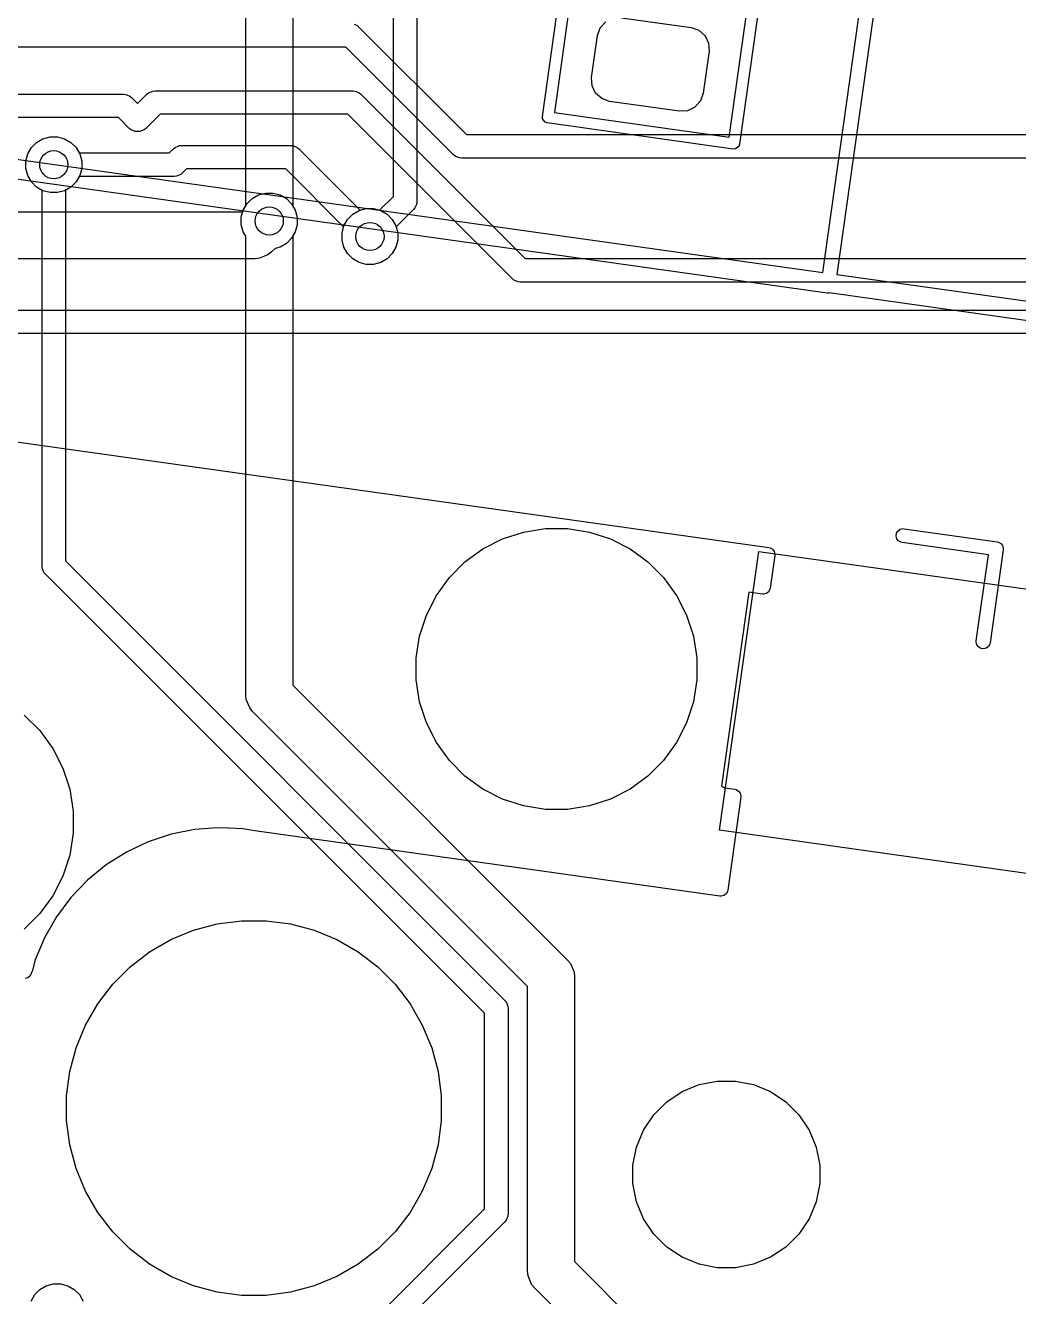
# Model space of a CAD drawing. Header units: millimetres. Extents: x 14 to 286, y -133 to -45.
# Drawn here: x 129.12 to 139.69, y -104.76 to -91.22 of the extents above; entities that cross this region are included whole.
import ezdxf

# ---------------------------------------------------------------- set-up
doc = ezdxf.new("R2010")
doc.units = ezdxf.units.MM
for name, color, linetype, true_color in [('B.Cu', 153, 'CONTINUOUS', 0x4d7fc4), ('B.Mask', 4, 'CONTINUOUS', 0x02ffee), ('B.Paste', 132, 'CONTINUOUS', 0x00c2c2), ('B.Silkscreen', 31, 'CONTINUOUS', 0xe8b2a7), ('F.Cu', 13, 'CONTINUOUS', 0xc83434), ('F.Mask', 201, 'CONTINUOUS', 0xd864ff), ('F.Paste', 253, 'CONTINUOUS', 0xb4a09a), ('F.Silkscreen', 41, 'CONTINUOUS', 0xf2eda1), ('User.Drawings', 9, 'CONTINUOUS', 0xc2c2c2)]:
    doc.layers.add(name, color=color, linetype=linetype, true_color=true_color)

msp = doc.modelspace()

# ---------------------------------------------------------------- linework, layer by layer
at = {"layer": 'B.Cu', "linetype": 'CONTINUOUS'}
for p, q in [((131.4617, -93.139946), (131.4617, -88.9013)), ((133.0346, -93.039923), (133.0346, -88.880977)), ((133.2846, -88.880977), (133.2846, -93.0917)), ((131.9617, -89.004854), (131.9617, -93.139946)), ((129.179094, -92.519472), (129.234472, -92.464094)), ((129.234472, -92.464094), (129.302295, -92.424936)), ((129.302295, -92.424936), (129.377942, -92.404667)), ((129.377942, -92.404667), (129.456258, -92.404667)), ((129.456258, -92.404667), (129.531905, -92.424936)), ((129.531905, -92.424936), (129.599728, -92.464094)), ((129.599728, -92.464094), (129.655106, -92.519472)), ((129.119667, -92.662942), (129.139936, -92.587295)), ((129.139936, -92.587295), (129.179094, -92.519472)), ((129.655106, -92.519472), (129.694264, -92.587295)), ((129.694264, -92.587295), (129.714533, -92.662942)), ((129.119667, -92.741258), (129.119667, -92.662942)), ((129.139936, -92.816905), (129.119667, -92.741258)), ((129.714533, -92.741258), (129.694264, -92.816905)), ((129.714533, -92.662942), (129.714533, -92.741258)), ((129.179094, -92.884728), (129.139936, -92.816905)), ((129.694264, -92.816905), (129.655106, -92.884728)), ((129.234472, -92.940106), (129.179094, -92.884728)), ((129.2921, -92.973377), (129.234472, -92.940106)), ((129.2921, -96.9746), (129.2921, -92.973377)), ((129.599728, -92.940106), (129.5421, -92.973377)), ((129.5421, -92.973377), (129.5421, -96.922823)), ((129.655106, -92.884728), (129.599728, -92.940106)), ((131.434536, -93.186995), (131.4617, -93.139946)), ((131.9617, -93.139946), (131.988864, -93.186995)), ((132.887734, -93.186789), (133.0346, -93.039923)), ((133.278496, -93.125023), (133.263534, -93.161146)), ((133.282198, -93.116087), (133.278496, -93.125023)), ((133.2846, -93.0917), (133.282198, -93.116086)), ((133.282198, -93.116086), (133.282198, -93.116087)), ((131.414267, -93.262642), (131.434536, -93.186995)), ((131.414267, -93.340958), (131.414267, -93.262642)), ((131.988864, -93.186995), (132.009133, -93.262642)), ((132.009133, -93.262642), (132.009133, -93.340958)), ((132.507136, -93.352195), (132.546294, -93.284372)), ((132.546294, -93.284372), (132.601672, -93.228994)), ((132.601672, -93.228994), (132.669495, -93.189836)), ((132.669495, -93.189836), (132.745142, -93.169567)), ((132.745142, -93.169567), (132.823458, -93.169567)), ((132.823458, -93.169567), (132.887734, -93.186789)), ((133.247988, -93.180089), (133.06451, -93.363565)), ((133.263533, -93.161147), (133.247988, -93.180089)), ((133.263534, -93.161146), (133.263533, -93.161147)), ((131.434536, -93.416605), (131.414267, -93.340958)), ((131.4617, -93.463653), (131.434536, -93.416605)), ((131.988864, -93.416605), (131.9617, -93.463653)), ((132.009133, -93.340958), (131.988864, -93.416605)), ((132.486867, -93.427842), (132.507136, -93.352195)), ((133.06451, -93.363565), (133.081733, -93.427842)), ((131.4617, -98.3491), (131.4617, -93.463653)), ((131.9617, -93.463653), (131.9617, -98.245546)), ((132.486867, -93.506158), (132.486867, -93.427842)), ((132.507136, -93.581805), (132.486867, -93.506158)), ((133.081733, -93.506158), (133.061464, -93.581805)), ((133.081733, -93.427842), (133.081733, -93.506158)), ((132.546294, -93.649628), (132.507136, -93.581805)), ((132.601672, -93.705006), (132.546294, -93.649628)), ((133.022306, -93.649628), (132.966928, -93.705006)), ((133.061464, -93.581805), (133.022306, -93.649628)), ((132.669495, -93.744164), (132.601672, -93.705006)), ((132.745142, -93.764433), (132.669495, -93.744164)), ((132.823458, -93.764433), (132.745142, -93.764433)), ((132.899105, -93.744164), (132.823458, -93.764433)), ((132.966928, -93.705006), (132.899105, -93.744164)), ((129.5421, -96.922823), (134.218289, -101.599012)), ((136.508413, -99.791508), (136.925932, -96.820704)), ((136.925932, -96.820704), (140.193817, -97.279976)), ((129.294502, -96.998986), (129.2921, -96.9746)), ((129.294502, -96.998987), (129.294502, -96.998986)), ((129.299968, -97.012184), (129.294502, -96.998987)), ((129.313166, -97.044046), (129.299968, -97.012184)), ((129.313171, -97.044051), (129.313166, -97.044046)), ((129.328712, -97.062988), (129.313171, -97.044051)), ((134.0049, -101.739176), (129.328712, -97.062988)), ((131.9617, -98.245546), (134.889677, -101.173523)), ((131.466504, -98.397873), (131.4617, -98.3491)), ((131.503833, -98.487993), (131.466504, -98.397873)), ((131.503837, -98.487997), (131.503833, -98.487993)), ((131.534923, -98.525877), (131.503837, -98.487997)), ((134.4629, -101.453854), (131.534923, -98.525877)), ((139.776298, -100.25078), (136.508413, -99.791508)), ((134.889677, -101.173523), (134.920768, -101.211408)), ((134.920768, -101.211408), (134.958097, -101.301528)), ((134.958097, -101.301528), (134.958097, -101.301537)), ((134.958097, -101.301537), (134.9629, -101.3503)), ((134.9629, -101.3503), (134.9629, -104.385146)), ((134.4629, -104.4887), (134.4629, -101.453854)), ((134.218289, -101.599012), (134.233834, -101.617954)), ((134.233834, -101.617954), (134.252498, -101.663014)), ((134.252498, -101.663014), (134.2549, -101.6874)), ((134.0049, -103.824223), (134.0049, -101.739176)), ((134.2549, -101.6874), (134.2549, -103.876)), ((132.627424, -105.2017), (134.0049, -103.824223)), ((134.218289, -103.964388), (132.767588, -105.415088)), ((134.233834, -103.945446), (134.218289, -103.964388)), ((134.252498, -103.900386), (134.233834, -103.945446)), ((134.2549, -103.876), (134.252498, -103.900386)), ((134.9629, -104.385146), (137.490128, -106.912375)), ((134.467704, -104.537473), (134.4629, -104.4887)), ((129.269772, -104.681994), (129.337595, -104.642836)), ((129.337595, -104.642836), (129.413242, -104.622567)), ((129.413242, -104.622567), (129.491558, -104.622567)), ((129.491558, -104.622567), (129.567205, -104.642836)), ((129.567205, -104.642836), (129.635028, -104.681994)), ((134.505033, -104.627593), (134.467704, -104.537473)), ((134.505037, -104.627597), (134.505033, -104.627593)), ((134.536123, -104.665477), (134.505037, -104.627597)), ((129.175236, -104.805195), (129.214394, -104.737372)), ((129.214394, -104.737372), (129.269772, -104.681994)), ((129.635028, -104.681994), (129.690406, -104.737372)), ((129.690406, -104.737372), (129.729564, -104.805195)), ((137.074246, -107.2036), (134.536123, -104.665477))]:
    msp.add_line(p, q, dxfattribs=at)
at = {"layer": 'B.Cu'}
for centre in [(129.4171, -92.7021), (131.7117, -93.3018), (132.7843, -93.467)]:
    msp.add_circle(centre, 0.15, dxfattribs=at)
at = {"layer": 'B.Mask', "linetype": 'CONTINUOUS'}
for p, q in [((134.196655, -96.687119), (134.420512, -96.614383)), ((134.420512, -96.614383), (134.652991, -96.577562)), ((134.652991, -96.577562), (134.888369, -96.577562)), ((134.888369, -96.577562), (135.120848, -96.614383)), ((135.120848, -96.614383), (135.344705, -96.687119)), ((133.796508, -96.932329), (133.986932, -96.793978)), ((133.986932, -96.793978), (134.196655, -96.687119)), ((135.344705, -96.687119), (135.554428, -96.793978)), ((135.554428, -96.793978), (135.744852, -96.932329)), ((133.630071, -97.098766), (133.796508, -96.932329)), ((135.744852, -96.932329), (135.911289, -97.098766)), ((136.508413, -99.791508), (136.925932, -96.820704)), ((136.925932, -96.820704), (140.193817, -97.279976)), ((133.49172, -97.28919), (133.630071, -97.098766)), ((135.911289, -97.098766), (136.04964, -97.28919)), ((133.384861, -97.498913), (133.49172, -97.28919)), ((136.04964, -97.28919), (136.156499, -97.498913)), ((133.312125, -97.72277), (133.384861, -97.498913)), ((136.156499, -97.498913), (136.229235, -97.72277)), ((133.275304, -97.955249), (133.312125, -97.72277)), ((136.229235, -97.72277), (136.266056, -97.955249)), ((133.275304, -98.190627), (133.275304, -97.955249)), ((136.266056, -97.955249), (136.266056, -98.190627)), ((133.312125, -98.423106), (133.275304, -98.190627)), ((136.266056, -98.190627), (136.229235, -98.423106)), ((133.384861, -98.646963), (133.312125, -98.423106)), ((136.229235, -98.423106), (136.156499, -98.646963)), ((129.10315, -98.563861), (129.269587, -98.730298)), ((133.49172, -98.856686), (133.384861, -98.646963)), ((136.156499, -98.646963), (136.04964, -98.856686)), ((129.269587, -98.730298), (129.407938, -98.920722)), ((129.407938, -98.920722), (129.514797, -99.130445)), ((133.630071, -99.04711), (133.49172, -98.856686)), ((136.04964, -98.856686), (135.911289, -99.04711)), ((133.796508, -99.213547), (133.630071, -99.04711)), ((135.911289, -99.04711), (135.744852, -99.213547)), ((129.514797, -99.130445), (129.587533, -99.354302)), ((133.986932, -99.351898), (133.796508, -99.213547)), ((135.744852, -99.213547), (135.554428, -99.351898)), ((129.587533, -99.354302), (129.624354, -99.586781)), ((134.196655, -99.458757), (133.986932, -99.351898)), ((135.554428, -99.351898), (135.344705, -99.458757)), ((134.420512, -99.531493), (134.196655, -99.458757)), ((135.344705, -99.458757), (135.120848, -99.531493)), ((129.624354, -99.586781), (129.624354, -99.822159)), ((134.652991, -99.568314), (134.420512, -99.531493)), ((134.888369, -99.568314), (134.652991, -99.568314)), ((135.120848, -99.531493), (134.888369, -99.568314)), ((129.624354, -99.822159), (129.587533, -100.054638)), ((139.776298, -100.25078), (136.508413, -99.791508)), ((129.587533, -100.054638), (129.514797, -100.278495)), ((129.514797, -100.278495), (129.407938, -100.488218)), ((129.407938, -100.488218), (129.269587, -100.678642)), ((129.269587, -100.678642), (129.10315, -100.845079)), ((130.663823, -100.956255), (130.905521, -100.85614)), ((130.905521, -100.85614), (131.158219, -100.788429)), ((131.158219, -100.788429), (131.417594, -100.754282)), ((131.417594, -100.754282), (131.679206, -100.754282)), ((131.679206, -100.754282), (131.938581, -100.788429)), ((131.938581, -100.788429), (132.191279, -100.85614)), ((132.191279, -100.85614), (132.432977, -100.956255)), ((130.43726, -101.087061), (130.663823, -100.956255)), ((132.432977, -100.956255), (132.65954, -101.087061)), ((130.229708, -101.24632), (130.43726, -101.087061)), ((132.65954, -101.087061), (132.867092, -101.24632)), ((130.04472, -101.431308), (130.229708, -101.24632)), ((132.867092, -101.24632), (133.05208, -101.431308)), ((129.885461, -101.63886), (130.04472, -101.431308)), ((133.05208, -101.431308), (133.211339, -101.63886)), ((129.754655, -101.865423), (129.885461, -101.63886)), ((133.211339, -101.63886), (133.342145, -101.865423)), ((129.65454, -102.107121), (129.754655, -101.865423)), ((133.342145, -101.865423), (133.44226, -102.107121)), ((129.586829, -102.359819), (129.65454, -102.107121)), ((133.44226, -102.107121), (133.509971, -102.359819)), ((129.552682, -102.619194), (129.586829, -102.359819)), ((133.509971, -102.359819), (133.544118, -102.619194)), ((136.288677, -102.500059), (136.480945, -102.461814)), ((136.480945, -102.461814), (136.676979, -102.461814)), ((136.676979, -102.461814), (136.869247, -102.500059)), ((129.552682, -102.880806), (129.552682, -102.619194)), ((133.544118, -102.619194), (133.544118, -102.880806)), ((135.944569, -102.683989), (136.107565, -102.575078)), ((136.107565, -102.575078), (136.288677, -102.500059)), ((136.869247, -102.500059), (137.050359, -102.575078)), ((137.050359, -102.575078), (137.213355, -102.683989)), ((135.805952, -102.822606), (135.944569, -102.683989)), ((137.213355, -102.683989), (137.351972, -102.822606)), ((129.586829, -103.140181), (129.552682, -102.880806)), ((133.544118, -102.880806), (133.509971, -103.140181)), ((135.697041, -102.985602), (135.805952, -102.822606)), ((137.351972, -102.822606), (137.460883, -102.985602)), ((135.622022, -103.166714), (135.697041, -102.985602)), ((137.460883, -102.985602), (137.535902, -103.166714)), ((129.65454, -103.392879), (129.586829, -103.140181)), ((133.509971, -103.140181), (133.44226, -103.392879)), ((135.583777, -103.358982), (135.622022, -103.166714)), ((137.535902, -103.166714), (137.574147, -103.358982)), ((129.754655, -103.634577), (129.65454, -103.392879)), ((133.44226, -103.392879), (133.342145, -103.634577)), ((135.583777, -103.555016), (135.583777, -103.358982)), ((137.574147, -103.358982), (137.574147, -103.555016)), ((135.622022, -103.747284), (135.583777, -103.555016)), ((137.574147, -103.555016), (137.535902, -103.747284)), ((129.885461, -103.86114), (129.754655, -103.634577)), ((133.342145, -103.634577), (133.211339, -103.86114)), ((135.697041, -103.928396), (135.622022, -103.747284)), ((137.535902, -103.747284), (137.460883, -103.928396)), ((130.04472, -104.068692), (129.885461, -103.86114)), ((133.211339, -103.86114), (133.05208, -104.068692)), ((135.805952, -104.091392), (135.697041, -103.928396)), ((137.460883, -103.928396), (137.351972, -104.091392)), ((130.229708, -104.25368), (130.04472, -104.068692)), ((133.05208, -104.068692), (132.867092, -104.25368)), ((135.944569, -104.230009), (135.805952, -104.091392)), ((137.351972, -104.091392), (137.213355, -104.230009)), ((136.107565, -104.33892), (135.944569, -104.230009)), ((137.213355, -104.230009), (137.050359, -104.33892)), ((130.43726, -104.412939), (130.229708, -104.25368)), ((132.867092, -104.25368), (132.65954, -104.412939)), ((136.288677, -104.413939), (136.107565, -104.33892)), ((137.050359, -104.33892), (136.869247, -104.413939)), ((130.663823, -104.543745), (130.43726, -104.412939)), ((132.65954, -104.412939), (132.432977, -104.543745)), ((136.480945, -104.452184), (136.288677, -104.413939)), ((136.676979, -104.452184), (136.480945, -104.452184)), ((136.869247, -104.413939), (136.676979, -104.452184)), ((130.905521, -104.64386), (130.663823, -104.543745)), ((131.158219, -104.711571), (130.905521, -104.64386)), ((132.191279, -104.64386), (131.938581, -104.711571)), ((132.432977, -104.543745), (132.191279, -104.64386)), ((131.417594, -104.745718), (131.158219, -104.711571)), ((131.679206, -104.745718), (131.417594, -104.745718)), ((131.938581, -104.711571), (131.679206, -104.745718))]:
    msp.add_line(p, q, dxfattribs=at)
at = {"layer": 'B.Paste', "linetype": 'CONTINUOUS'}
for p, q in [((136.508413, -99.791508), (136.925932, -96.820704)), ((136.925932, -96.820704), (140.193817, -97.279976)), ((139.776298, -100.25078), (136.508413, -99.791508))]:
    msp.add_line(p, q, dxfattribs=at)
at = {"layer": 'B.Silkscreen', "linetype": 'CONTINUOUS'}
for p, q in [((128.714361, -95.611103), (137.032614, -96.780157)), ((137.032614, -96.780157), (137.046903, -96.78362)), ((137.046903, -96.78362), (137.072117, -96.798473)), ((137.072117, -96.798473), (137.089728, -96.821843)), ((137.096446, -96.864865), (137.047735, -97.211459)), ((137.089728, -96.821843), (137.093345, -96.835828)), ((137.093345, -96.835828), (137.097055, -96.850175)), ((137.097055, -96.850175), (137.096446, -96.864865)), ((136.819438, -97.25511), (136.529198, -99.320278)), ((136.963026, -97.275291), (136.819438, -97.25511)), ((136.977706, -97.275899), (136.963026, -97.275291)), ((136.977717, -97.275901), (136.977706, -97.275899)), ((137.006049, -97.268573), (136.977717, -97.275901)), ((137.029419, -97.250962), (137.006049, -97.268573)), ((137.044272, -97.225748), (137.029419, -97.250962)), ((137.047735, -97.211459), (137.044272, -97.225748)), ((136.529198, -99.320278), (136.561927, -99.339557)), ((136.561927, -99.339557), (136.670764, -99.354854)), ((136.670764, -99.354854), (136.685053, -99.358317)), ((136.685053, -99.358317), (136.710267, -99.37317)), ((136.710267, -99.37317), (136.727878, -99.39654)), ((136.734596, -99.439562), (136.595422, -100.42983)), ((136.727878, -99.39654), (136.735206, -99.424872)), ((136.735206, -99.424872), (136.734596, -99.439562)), ((130.919013, -99.782757), (130.667571, -99.832928)), ((131.155988, -99.765004), (130.919013, -99.782757)), ((131.275423, -99.769625), (131.155988, -99.765004)), ((131.279958, -99.768595), (131.275423, -99.769625)), ((131.430806, -99.775751), (131.279958, -99.768595)), ((131.557155, -99.797451), (131.430806, -99.775751)), ((130.424118, -99.913369), (130.192282, -100.022879)), ((130.667571, -99.832928), (130.424118, -99.913369)), ((131.557649, -99.797379), (131.557155, -99.797451)), ((131.559374, -99.797797), (131.557649, -99.797379)), ((136.510714, -100.493662), (131.559374, -99.797797)), ((130.192282, -100.022879), (129.975521, -100.159827)), ((129.975521, -100.159827), (129.777065, -100.32217)), ((129.777065, -100.32217), (129.599873, -100.507489)), ((136.591959, -100.444119), (136.577106, -100.469333)), ((136.595422, -100.42983), (136.591959, -100.444119)), ((129.599873, -100.507489), (129.446586, -100.713021)), ((136.525403, -100.494271), (136.510714, -100.493662)), ((136.525404, -100.494272), (136.525403, -100.494271)), ((136.525405, -100.494272), (136.525404, -100.494271)), ((136.525404, -100.494271), (136.525404, -100.494272)), ((136.553736, -100.486944), (136.525405, -100.494272)), ((136.577106, -100.469333), (136.553736, -100.486944)), ((129.446586, -100.713021), (129.31949, -100.935702)), ((129.31949, -100.935702), (129.220479, -101.172212)), ((129.220479, -101.172212), (129.185818, -101.295637)), ((129.139572, -101.363624), (129.11124, -101.370952)), ((129.162942, -101.346013), (129.139572, -101.363624)), ((129.177795, -101.320799), (129.162942, -101.346013)), ((129.180134, -101.304154), (129.177795, -101.320799)), ((129.185818, -101.295637), (129.180134, -101.304154))]:
    msp.add_line(p, q, dxfattribs=at)
at = {"layer": 'F.Cu', "linetype": 'CONTINUOUS'}
for p, q in [((132.616084, -91.206968), (132.647946, -91.220166)), ((132.647946, -91.220166), (132.647951, -91.220171)), ((132.647951, -91.220171), (132.666888, -91.235712)), ((132.666888, -91.235712), (133.813376, -92.3822)), ((135.207517, -91.327628), (135.236461, -91.244745)), ((135.236461, -91.244745), (135.294919, -91.179249)), ((135.8954, -91.197091), (136.204342, -91.240511)), ((136.204342, -91.240511), (136.287225, -91.269455)), ((135.144889, -91.773248), (135.207517, -91.327628)), ((136.287225, -91.269455), (136.352721, -91.327913)), ((136.352721, -91.327913), (136.390862, -91.406986)), ((132.526724, -91.4491), (99.0731, -91.4491)), ((133.673212, -92.595588), (132.526724, -91.4491)), ((136.395839, -91.494636), (136.333211, -91.940256)), ((136.390862, -91.406986), (136.395839, -91.494636)), ((135.149866, -91.860898), (135.144889, -91.773248)), ((130.427654, -91.936466), (130.454049, -91.925533)), ((130.454049, -91.925533), (130.472713, -91.917802)), ((130.472713, -91.917802), (130.472714, -91.917802)), ((130.472714, -91.917802), (130.4971, -91.9154)), ((130.4971, -91.9154), (132.6003, -91.9154)), ((132.6003, -91.9154), (132.624686, -91.917802)), ((132.624686, -91.917802), (132.624687, -91.917802)), ((132.624687, -91.917802), (132.637884, -91.923268)), ((132.637884, -91.923268), (132.669746, -91.936466)), ((135.188007, -91.939971), (135.149866, -91.860898)), ((104.8392, -91.9504), (130.1579, -91.9504)), ((130.1579, -91.9504), (130.182286, -91.952802)), ((130.182286, -91.952802), (130.182287, -91.952802)), ((130.182287, -91.952802), (130.195484, -91.958268)), ((130.195484, -91.958268), (130.227346, -91.971466)), ((130.227346, -91.971466), (130.227351, -91.971471)), ((130.227351, -91.971471), (130.246288, -91.987012)), ((130.246288, -91.987012), (130.309999, -92.050723)), ((130.309999, -92.050723), (130.408711, -91.952012)), ((130.408711, -91.952012), (130.427653, -91.936467)), ((130.427653, -91.936467), (130.427654, -91.936466)), ((132.669746, -91.936466), (132.669751, -91.936471)), ((132.669751, -91.936471), (132.688688, -91.952012)), ((132.688688, -91.952012), (134.438876, -93.7022)), ((135.253503, -91.998429), (135.188007, -91.939971)), ((135.336386, -92.027373), (135.253503, -91.998429)), ((136.079087, -92.131753), (135.336386, -92.027373)), ((136.304267, -92.023139), (136.245809, -92.088635)), ((136.333211, -91.940256), (136.304267, -92.023139)), ((130.106124, -92.2004), (104.984533, -92.2004)), ((130.221612, -92.315888), (130.106124, -92.2004)), ((130.548877, -92.1654), (130.398388, -92.315888)), ((132.548524, -92.1654), (130.548877, -92.1654)), ((134.298712, -93.915588), (132.548524, -92.1654)), ((136.166736, -92.126776), (136.079087, -92.131753)), ((136.245809, -92.088635), (136.166736, -92.126776)), ((130.240554, -92.331433), (130.221612, -92.315888)), ((130.285613, -92.350098), (130.240554, -92.331433)), ((130.379446, -92.331433), (130.334387, -92.350098)), ((130.398388, -92.315888), (130.379446, -92.331433)), ((129.179094, -92.519472), (129.234472, -92.464094)), ((129.234472, -92.464094), (129.302295, -92.424936)), ((129.302295, -92.424936), (129.377942, -92.404667)), ((129.377942, -92.404667), (129.456258, -92.404667)), ((129.456258, -92.404667), (129.531905, -92.424936)), ((129.531905, -92.424936), (129.599728, -92.464094)), ((129.599728, -92.464094), (129.655106, -92.519472)), ((130.334387, -92.350098), (130.285613, -92.350098)), ((133.813376, -92.3822), (159.067322, -92.3822)), ((129.119667, -92.662942), (129.139936, -92.587295)), ((129.139936, -92.587295), (129.179094, -92.519472)), ((129.655106, -92.519472), (129.688378, -92.5771)), ((129.688378, -92.5771), (130.647624, -92.5771)), ((130.647624, -92.5771), (130.691712, -92.533012)), ((130.691712, -92.533012), (130.710648, -92.517471)), ((130.710648, -92.517471), (130.710654, -92.517466)), ((130.710654, -92.517466), (130.742515, -92.504268)), ((130.742515, -92.504268), (130.755713, -92.498802)), ((130.755713, -92.498802), (130.755714, -92.498802)), ((130.755714, -92.498802), (130.7801, -92.4964)), ((130.7801, -92.4964), (131.9387, -92.4964)), ((131.9387, -92.4964), (131.963086, -92.498802)), ((131.963086, -92.498802), (131.963087, -92.498802)), ((131.963087, -92.498802), (131.976284, -92.504268)), ((131.976284, -92.504268), (132.008146, -92.517466)), ((132.008146, -92.517466), (132.008151, -92.517471)), ((132.008151, -92.517471), (132.027088, -92.533012)), ((132.027088, -92.533012), (132.680865, -93.186789)), ((133.692148, -92.611128), (133.673212, -92.595588)), ((129.119667, -92.741258), (129.119667, -92.662942)), ((129.139936, -92.816905), (129.119667, -92.741258)), ((133.692154, -92.611134), (133.692148, -92.611128)), ((133.7184, -92.622005), (133.692154, -92.611134)), ((133.737213, -92.629798), (133.7184, -92.622005)), ((133.737214, -92.629798), (133.737213, -92.629798)), ((133.7616, -92.6322), (133.737214, -92.629798)), ((159.067322, -92.6322), (133.7616, -92.6322)), ((129.179094, -92.884728), (129.139936, -92.816905)), ((129.688378, -92.8271), (129.655106, -92.884728)), ((130.6994, -92.8271), (129.688378, -92.8271)), ((130.723786, -92.824698), (130.6994, -92.8271)), ((130.723787, -92.824698), (130.723786, -92.824698)), ((130.7426, -92.816905), (130.723787, -92.824698)), ((130.768846, -92.806034), (130.7426, -92.816905)), ((130.768851, -92.806028), (130.768846, -92.806034)), ((130.787788, -92.790488), (130.768851, -92.806028)), ((130.831876, -92.7464), (130.787788, -92.790488)), ((131.886924, -92.7464), (130.831876, -92.7464)), ((132.504089, -93.363565), (131.886924, -92.7464)), ((129.234472, -92.940106), (129.179094, -92.884728)), ((129.302295, -92.979264), (129.234472, -92.940106)), ((129.377942, -92.999533), (129.302295, -92.979264)), ((129.456258, -92.999533), (129.377942, -92.999533)), ((129.531905, -92.979264), (129.456258, -92.999533)), ((129.599728, -92.940106), (129.531905, -92.979264)), ((129.655106, -92.884728), (129.599728, -92.940106)), ((131.596895, -93.024636), (131.672542, -93.004367)), ((131.672542, -93.004367), (131.750858, -93.004367)), ((131.750858, -93.004367), (131.826505, -93.024636)), ((131.434536, -93.186995), (131.473694, -93.119172)), ((131.473694, -93.119172), (131.529072, -93.063794)), ((131.529072, -93.063794), (131.596895, -93.024636)), ((131.826505, -93.024636), (131.894328, -93.063794)), ((131.894328, -93.063794), (131.949706, -93.119172)), ((131.949706, -93.119172), (131.988864, -93.186995)), ((123.738767, -93.2038), (131.430033, -93.2038)), ((131.430033, -93.2038), (131.434536, -93.186995)), ((131.988864, -93.186995), (132.009133, -93.262642)), ((132.009133, -93.262642), (132.009133, -93.340958)), ((132.680865, -93.186789), (132.745142, -93.169567)), ((132.745142, -93.169567), (132.823458, -93.169567)), ((132.823458, -93.169567), (132.899105, -93.189836)), ((132.899105, -93.189836), (132.966928, -93.228994)), ((132.966928, -93.228994), (133.022306, -93.284372)), ((133.022306, -93.284372), (133.061464, -93.352195)), ((131.988864, -93.416605), (131.949706, -93.484428)), ((132.009133, -93.340958), (131.988864, -93.416605)), ((132.486867, -93.427842), (132.504089, -93.363565)), ((133.061464, -93.352195), (133.081733, -93.427842)), ((131.894328, -93.539806), (131.826505, -93.578964)), ((131.949706, -93.484428), (131.894328, -93.539806)), ((132.486867, -93.506158), (132.486867, -93.427842)), ((132.507136, -93.581805), (132.486867, -93.506158)), ((133.081733, -93.506158), (133.061464, -93.581805)), ((133.081733, -93.427842), (133.081733, -93.506158)), ((131.698593, -93.661667), (131.608473, -93.698996)), ((131.698597, -93.661662), (131.698593, -93.661667)), ((131.736477, -93.630577), (131.698597, -93.661662)), ((131.774029, -93.593024), (131.736477, -93.630577)), ((131.826505, -93.578964), (131.774029, -93.593024)), ((132.546294, -93.649628), (132.507136, -93.581805)), ((132.601672, -93.705006), (132.546294, -93.649628)), ((133.022306, -93.649628), (132.966928, -93.705006)), ((133.061464, -93.581805), (133.022306, -93.649628)), ((131.5597, -93.7038), (123.6091, -93.7038)), ((131.608473, -93.698996), (131.5597, -93.7038)), ((132.669495, -93.744164), (132.601672, -93.705006)), ((132.745142, -93.764433), (132.669495, -93.744164)), ((132.823458, -93.764433), (132.745142, -93.764433)), ((132.899105, -93.744164), (132.823458, -93.764433)), ((132.966928, -93.705006), (132.899105, -93.744164)), ((134.438876, -93.7022), (147.025822, -93.7022)), ((134.317654, -93.931134), (134.298712, -93.915588)), ((134.362713, -93.949798), (134.317654, -93.931134)), ((134.362714, -93.949798), (134.362713, -93.949798)), ((134.3871, -93.9522), (134.362714, -93.949798)), ((147.025822, -93.9522), (134.3871, -93.9522)), ((125.074678, -94.2512), (140.880966, -94.2512)), ((140.796675, -94.5012), (125.074678, -94.5012)), ((129.269772, -104.681994), (129.337595, -104.642836)), ((129.337595, -104.642836), (129.413242, -104.622567)), ((129.413242, -104.622567), (129.491558, -104.622567)), ((129.491558, -104.622567), (129.567205, -104.642836)), ((129.567205, -104.642836), (129.635028, -104.681994)), ((129.175236, -104.805195), (129.214394, -104.737372)), ((129.214394, -104.737372), (129.269772, -104.681994)), ((129.635028, -104.681994), (129.690406, -104.737372)), ((129.690406, -104.737372), (129.729564, -104.805195))]:
    msp.add_line(p, q, dxfattribs=at)
at = {"layer": 'F.Cu'}
for centre in [(129.4171, -92.7021), (131.7117, -93.3018), (132.7843, -93.467)]:
    msp.add_circle(centre, 0.15, dxfattribs=at)
at = {"layer": 'F.Mask', "linetype": 'CONTINUOUS'}
for p, q in [((135.207517, -91.327628), (135.236461, -91.244745)), ((135.236461, -91.244745), (135.294919, -91.179249)), ((135.461641, -91.136131), (136.204342, -91.240511)), ((136.204342, -91.240511), (136.287225, -91.269455)), ((135.144889, -91.773248), (135.207517, -91.327628)), ((136.287225, -91.269455), (136.352721, -91.327913)), ((136.352721, -91.327913), (136.390862, -91.406986)), ((136.395839, -91.494636), (136.333211, -91.940256)), ((136.390862, -91.406986), (136.395839, -91.494636)), ((135.149866, -91.860898), (135.144889, -91.773248)), ((135.188007, -91.939971), (135.149866, -91.860898)), ((135.253503, -91.998429), (135.188007, -91.939971)), ((135.336386, -92.027373), (135.253503, -91.998429)), ((136.079087, -92.131753), (135.336386, -92.027373)), ((136.304267, -92.023139), (136.245809, -92.088635)), ((136.333211, -91.940256), (136.304267, -92.023139)), ((136.166736, -92.126776), (136.079087, -92.131753)), ((136.245809, -92.088635), (136.166736, -92.126776)), ((134.196655, -96.687119), (134.420512, -96.614383)), ((134.420512, -96.614383), (134.652991, -96.577562)), ((134.652991, -96.577562), (134.888369, -96.577562)), ((134.888369, -96.577562), (135.120848, -96.614383)), ((135.120848, -96.614383), (135.344705, -96.687119)), ((133.796508, -96.932329), (133.986932, -96.793978)), ((133.986932, -96.793978), (134.196655, -96.687119)), ((135.344705, -96.687119), (135.554428, -96.793978)), ((135.554428, -96.793978), (135.744852, -96.932329)), ((133.630071, -97.098766), (133.796508, -96.932329)), ((135.744852, -96.932329), (135.911289, -97.098766)), ((133.49172, -97.28919), (133.630071, -97.098766)), ((135.911289, -97.098766), (136.04964, -97.28919)), ((133.384861, -97.498913), (133.49172, -97.28919)), ((136.04964, -97.28919), (136.156499, -97.498913)), ((133.312125, -97.72277), (133.384861, -97.498913)), ((136.156499, -97.498913), (136.229235, -97.72277)), ((133.275304, -97.955249), (133.312125, -97.72277)), ((136.229235, -97.72277), (136.266056, -97.955249)), ((133.275304, -98.190627), (133.275304, -97.955249)), ((136.266056, -97.955249), (136.266056, -98.190627)), ((133.312125, -98.423106), (133.275304, -98.190627)), ((136.266056, -98.190627), (136.229235, -98.423106)), ((133.384861, -98.646963), (133.312125, -98.423106)), ((136.229235, -98.423106), (136.156499, -98.646963)), ((129.10315, -98.563861), (129.269587, -98.730298)), ((133.49172, -98.856686), (133.384861, -98.646963)), ((136.156499, -98.646963), (136.04964, -98.856686)), ((129.269587, -98.730298), (129.407938, -98.920722)), ((129.407938, -98.920722), (129.514797, -99.130445)), ((133.630071, -99.04711), (133.49172, -98.856686)), ((136.04964, -98.856686), (135.911289, -99.04711)), ((133.796508, -99.213547), (133.630071, -99.04711)), ((135.911289, -99.04711), (135.744852, -99.213547)), ((129.514797, -99.130445), (129.587533, -99.354302)), ((133.986932, -99.351898), (133.796508, -99.213547)), ((135.744852, -99.213547), (135.554428, -99.351898)), ((129.587533, -99.354302), (129.624354, -99.586781)), ((134.196655, -99.458757), (133.986932, -99.351898)), ((135.554428, -99.351898), (135.344705, -99.458757)), ((134.420512, -99.531493), (134.196655, -99.458757)), ((135.344705, -99.458757), (135.120848, -99.531493)), ((129.624354, -99.586781), (129.624354, -99.822159)), ((134.652991, -99.568314), (134.420512, -99.531493)), ((134.888369, -99.568314), (134.652991, -99.568314)), ((135.120848, -99.531493), (134.888369, -99.568314)), ((129.624354, -99.822159), (129.587533, -100.054638)), ((129.587533, -100.054638), (129.514797, -100.278495)), ((129.514797, -100.278495), (129.407938, -100.488218)), ((129.407938, -100.488218), (129.269587, -100.678642)), ((129.269587, -100.678642), (129.10315, -100.845079)), ((130.663823, -100.956255), (130.905521, -100.85614)), ((130.905521, -100.85614), (131.158219, -100.788429)), ((131.158219, -100.788429), (131.417594, -100.754282)), ((131.417594, -100.754282), (131.679206, -100.754282)), ((131.679206, -100.754282), (131.938581, -100.788429)), ((131.938581, -100.788429), (132.191279, -100.85614)), ((132.191279, -100.85614), (132.432977, -100.956255)), ((130.43726, -101.087061), (130.663823, -100.956255)), ((132.432977, -100.956255), (132.65954, -101.087061)), ((130.229708, -101.24632), (130.43726, -101.087061)), ((132.65954, -101.087061), (132.867092, -101.24632)), ((130.04472, -101.431308), (130.229708, -101.24632)), ((132.867092, -101.24632), (133.05208, -101.431308)), ((129.885461, -101.63886), (130.04472, -101.431308)), ((133.05208, -101.431308), (133.211339, -101.63886)), ((129.754655, -101.865423), (129.885461, -101.63886)), ((133.211339, -101.63886), (133.342145, -101.865423)), ((129.65454, -102.107121), (129.754655, -101.865423)), ((133.342145, -101.865423), (133.44226, -102.107121)), ((129.586829, -102.359819), (129.65454, -102.107121)), ((133.44226, -102.107121), (133.509971, -102.359819)), ((129.552682, -102.619194), (129.586829, -102.359819)), ((133.509971, -102.359819), (133.544118, -102.619194)), ((136.288677, -102.500059), (136.480945, -102.461814)), ((136.480945, -102.461814), (136.676979, -102.461814)), ((136.676979, -102.461814), (136.869247, -102.500059)), ((129.552682, -102.880806), (129.552682, -102.619194)), ((133.544118, -102.619194), (133.544118, -102.880806)), ((135.944569, -102.683989), (136.107565, -102.575078)), ((136.107565, -102.575078), (136.288677, -102.500059)), ((136.869247, -102.500059), (137.050359, -102.575078)), ((137.050359, -102.575078), (137.213355, -102.683989)), ((135.805952, -102.822606), (135.944569, -102.683989)), ((137.213355, -102.683989), (137.351972, -102.822606)), ((129.586829, -103.140181), (129.552682, -102.880806)), ((133.544118, -102.880806), (133.509971, -103.140181)), ((135.697041, -102.985602), (135.805952, -102.822606)), ((137.351972, -102.822606), (137.460883, -102.985602)), ((135.622022, -103.166714), (135.697041, -102.985602)), ((137.460883, -102.985602), (137.535902, -103.166714)), ((129.65454, -103.392879), (129.586829, -103.140181)), ((133.509971, -103.140181), (133.44226, -103.392879)), ((135.583777, -103.358982), (135.622022, -103.166714)), ((137.535902, -103.166714), (137.574147, -103.358982)), ((129.754655, -103.634577), (129.65454, -103.392879)), ((133.44226, -103.392879), (133.342145, -103.634577)), ((135.583777, -103.555016), (135.583777, -103.358982)), ((137.574147, -103.358982), (137.574147, -103.555016)), ((135.622022, -103.747284), (135.583777, -103.555016)), ((137.574147, -103.555016), (137.535902, -103.747284)), ((129.885461, -103.86114), (129.754655, -103.634577)), ((133.342145, -103.634577), (133.211339, -103.86114)), ((135.697041, -103.928396), (135.622022, -103.747284)), ((137.535902, -103.747284), (137.460883, -103.928396)), ((130.04472, -104.068692), (129.885461, -103.86114)), ((133.211339, -103.86114), (133.05208, -104.068692)), ((135.805952, -104.091392), (135.697041, -103.928396)), ((137.460883, -103.928396), (137.351972, -104.091392)), ((130.229708, -104.25368), (130.04472, -104.068692)), ((133.05208, -104.068692), (132.867092, -104.25368)), ((135.944569, -104.230009), (135.805952, -104.091392)), ((137.351972, -104.091392), (137.213355, -104.230009)), ((136.107565, -104.33892), (135.944569, -104.230009)), ((137.213355, -104.230009), (137.050359, -104.33892)), ((130.43726, -104.412939), (130.229708, -104.25368)), ((132.867092, -104.25368), (132.65954, -104.412939)), ((136.288677, -104.413939), (136.107565, -104.33892)), ((137.050359, -104.33892), (136.869247, -104.413939)), ((130.663823, -104.543745), (130.43726, -104.412939)), ((132.65954, -104.412939), (132.432977, -104.543745)), ((136.480945, -104.452184), (136.288677, -104.413939)), ((136.676979, -104.452184), (136.480945, -104.452184)), ((136.869247, -104.413939), (136.676979, -104.452184)), ((130.905521, -104.64386), (130.663823, -104.543745)), ((131.158219, -104.711571), (130.905521, -104.64386)), ((132.191279, -104.64386), (131.938581, -104.711571)), ((132.432977, -104.543745), (132.191279, -104.64386)), ((131.417594, -104.745718), (131.158219, -104.711571)), ((131.679206, -104.745718), (131.417594, -104.745718)), ((131.938581, -104.711571), (131.679206, -104.745718))]:
    msp.add_line(p, q, dxfattribs=at)
at = {"layer": 'F.Paste', "linetype": 'CONTINUOUS'}
for p, q in [((135.207517, -91.327628), (135.236461, -91.244745)), ((135.236461, -91.244745), (135.294919, -91.179249)), ((135.461641, -91.136131), (136.204342, -91.240511)), ((136.204342, -91.240511), (136.287225, -91.269455)), ((135.144889, -91.773248), (135.207517, -91.327628)), ((136.287225, -91.269455), (136.352721, -91.327913)), ((136.352721, -91.327913), (136.390862, -91.406986)), ((136.395839, -91.494636), (136.333211, -91.940256)), ((136.390862, -91.406986), (136.395839, -91.494636)), ((135.149866, -91.860898), (135.144889, -91.773248)), ((135.188007, -91.939971), (135.149866, -91.860898)), ((135.253503, -91.998429), (135.188007, -91.939971)), ((135.336386, -92.027373), (135.253503, -91.998429)), ((136.079087, -92.131753), (135.336386, -92.027373)), ((136.304267, -92.023139), (136.245809, -92.088635)), ((136.333211, -91.940256), (136.304267, -92.023139)), ((136.166736, -92.126776), (136.079087, -92.131753)), ((136.245809, -92.088635), (136.166736, -92.126776))]:
    msp.add_line(p, q, dxfattribs=at)
at = {"layer": 'F.Silkscreen', "linetype": 'CONTINUOUS'}
for p, q in [((134.621867, -92.189512), (135.179953, -88.218535)), ((135.298785, -88.235236), (134.749049, -92.146796)), ((136.610754, -92.408439), (137.160488, -88.496881)), ((137.27932, -88.513581), (136.721236, -92.484556)), ((134.623194, -92.212885), (134.621867, -92.189512)), ((134.749049, -92.146796), (136.610754, -92.408439)), ((134.650831, -92.24956), (134.623194, -92.212885)), ((134.672933, -92.257278), (134.650831, -92.24956)), ((136.65347, -92.535622), (134.672933, -92.257278)), ((136.676843, -92.534295), (136.65347, -92.535622)), ((136.713518, -92.506658), (136.676843, -92.534295)), ((136.721236, -92.484556), (136.713518, -92.506658)), ((130.663823, -100.956255), (130.905521, -100.85614)), ((130.905521, -100.85614), (131.158219, -100.788429)), ((131.158219, -100.788429), (131.417594, -100.754282)), ((131.417594, -100.754282), (131.679206, -100.754282)), ((131.679206, -100.754282), (131.938581, -100.788429)), ((131.938581, -100.788429), (132.191279, -100.85614)), ((132.191279, -100.85614), (132.432977, -100.956255)), ((130.43726, -101.087061), (130.663823, -100.956255)), ((132.432977, -100.956255), (132.65954, -101.087061)), ((130.229708, -101.24632), (130.43726, -101.087061)), ((132.65954, -101.087061), (132.867092, -101.24632)), ((130.04472, -101.431308), (130.229708, -101.24632)), ((132.867092, -101.24632), (133.05208, -101.431308)), ((129.885461, -101.63886), (130.04472, -101.431308)), ((133.05208, -101.431308), (133.211339, -101.63886)), ((129.754655, -101.865423), (129.885461, -101.63886)), ((133.211339, -101.63886), (133.342145, -101.865423)), ((129.65454, -102.107121), (129.754655, -101.865423)), ((133.342145, -101.865423), (133.44226, -102.107121)), ((129.586829, -102.359819), (129.65454, -102.107121)), ((133.44226, -102.107121), (133.509971, -102.359819)), ((129.552682, -102.619194), (129.586829, -102.359819)), ((133.509971, -102.359819), (133.544118, -102.619194)), ((136.288677, -102.500059), (136.480945, -102.461814)), ((136.480945, -102.461814), (136.676979, -102.461814)), ((136.676979, -102.461814), (136.869247, -102.500059)), ((129.552682, -102.880806), (129.552682, -102.619194)), ((133.544118, -102.619194), (133.544118, -102.880806)), ((135.944569, -102.683989), (136.107565, -102.575078)), ((136.107565, -102.575078), (136.288677, -102.500059)), ((136.869247, -102.500059), (137.050359, -102.575078)), ((137.050359, -102.575078), (137.213355, -102.683989)), ((135.805952, -102.822606), (135.944569, -102.683989)), ((137.213355, -102.683989), (137.351972, -102.822606)), ((129.586829, -103.140181), (129.552682, -102.880806)), ((133.544118, -102.880806), (133.509971, -103.140181)), ((135.697041, -102.985602), (135.805952, -102.822606)), ((137.351972, -102.822606), (137.460883, -102.985602)), ((135.622022, -103.166714), (135.697041, -102.985602)), ((137.460883, -102.985602), (137.535902, -103.166714)), ((129.65454, -103.392879), (129.586829, -103.140181)), ((133.509971, -103.140181), (133.44226, -103.392879)), ((135.583777, -103.358982), (135.622022, -103.166714)), ((137.535902, -103.166714), (137.574147, -103.358982)), ((129.754655, -103.634577), (129.65454, -103.392879)), ((133.44226, -103.392879), (133.342145, -103.634577)), ((135.583777, -103.555016), (135.583777, -103.358982)), ((137.574147, -103.358982), (137.574147, -103.555016)), ((135.622022, -103.747284), (135.583777, -103.555016)), ((137.574147, -103.555016), (137.535902, -103.747284)), ((129.885461, -103.86114), (129.754655, -103.634577)), ((133.342145, -103.634577), (133.211339, -103.86114)), ((135.697041, -103.928396), (135.622022, -103.747284)), ((137.535902, -103.747284), (137.460883, -103.928396)), ((130.04472, -104.068692), (129.885461, -103.86114)), ((133.211339, -103.86114), (133.05208, -104.068692)), ((135.805952, -104.091392), (135.697041, -103.928396)), ((137.460883, -103.928396), (137.351972, -104.091392)), ((130.229708, -104.25368), (130.04472, -104.068692)), ((133.05208, -104.068692), (132.867092, -104.25368)), ((135.944569, -104.230009), (135.805952, -104.091392)), ((137.351972, -104.091392), (137.213355, -104.230009)), ((136.107565, -104.33892), (135.944569, -104.230009)), ((137.213355, -104.230009), (137.050359, -104.33892)), ((130.43726, -104.412939), (130.229708, -104.25368)), ((132.867092, -104.25368), (132.65954, -104.412939)), ((136.288677, -104.413939), (136.107565, -104.33892)), ((137.050359, -104.33892), (136.869247, -104.413939)), ((130.663823, -104.543745), (130.43726, -104.412939)), ((132.65954, -104.412939), (132.432977, -104.543745)), ((136.480945, -104.452184), (136.288677, -104.413939)), ((136.676979, -104.452184), (136.480945, -104.452184)), ((136.869247, -104.413939), (136.676979, -104.452184)), ((130.905521, -104.64386), (130.663823, -104.543745)), ((131.158219, -104.711571), (130.905521, -104.64386)), ((132.191279, -104.64386), (131.938581, -104.711571)), ((132.432977, -104.543745), (132.191279, -104.64386)), ((131.417594, -104.745718), (131.158219, -104.711571)), ((131.679206, -104.745718), (131.417594, -104.745718)), ((131.938581, -104.711571), (131.679206, -104.745718))]:
    msp.add_line(p, q, dxfattribs=at)
at = {"layer": 'User.Drawings', "linetype": 'CONTINUOUS'}
for p, q in [((140.389597, -75.141258), (137.757281, -93.871162)), ((137.608741, -93.850286), (140.230619, -75.194652)), ((123.490843, -91.866145), (137.608741, -93.850286)), ((137.653642, -94.069697), (123.659274, -92.102917)), ((137.757281, -93.871162), (142.305936, -94.510434)), ((137.668321, -94.070305), (137.653642, -94.069697)), ((137.668332, -94.070307), (137.668321, -94.070305)), ((137.676041, -94.068312), (137.668332, -94.070307)), ((142.221619, -94.707152), (137.676041, -94.068312)), ((138.38934, -96.657414), (138.393413, -96.628435)), ((138.396668, -96.685746), (138.38934, -96.657414)), ((138.393413, -96.628435), (138.408266, -96.603221)), ((138.408266, -96.603221), (138.431636, -96.58561)), ((138.431636, -96.58561), (138.459968, -96.578282)), ((138.459968, -96.578282), (138.474658, -96.578892)), ((138.474658, -96.578892), (139.464926, -96.718065)), ((138.414279, -96.709116), (138.396668, -96.685746)), ((138.439493, -96.723969), (138.414279, -96.709116)), ((138.453782, -96.727432), (138.439493, -96.723969)), ((139.36978, -96.856167), (138.453782, -96.727432)), ((139.528758, -96.802773), (139.389585, -97.793041)), ((139.464926, -96.718065), (139.479215, -96.721528)), ((139.479215, -96.721528), (139.504429, -96.736381)), ((139.504429, -96.736381), (139.52204, -96.759751)), ((139.52204, -96.759751), (139.529368, -96.788083)), ((139.529368, -96.788083), (139.528758, -96.802773)), ((139.241045, -97.772165), (139.36978, -96.856167)), ((139.240435, -97.786855), (139.241045, -97.772165)), ((139.247763, -97.815187), (139.240435, -97.786855)), ((139.265374, -97.838557), (139.247763, -97.815187)), ((139.290588, -97.85341), (139.265374, -97.838557)), ((139.319567, -97.857483), (139.290588, -97.85341)), ((139.347899, -97.850155), (139.319567, -97.857483)), ((139.371269, -97.832544), (139.347899, -97.850155)), ((139.386122, -97.80733), (139.371269, -97.832544)), ((139.389585, -97.793041), (139.386122, -97.80733))]:
    msp.add_line(p, q, dxfattribs=at)

doc.saveas('drawing.dxf')
